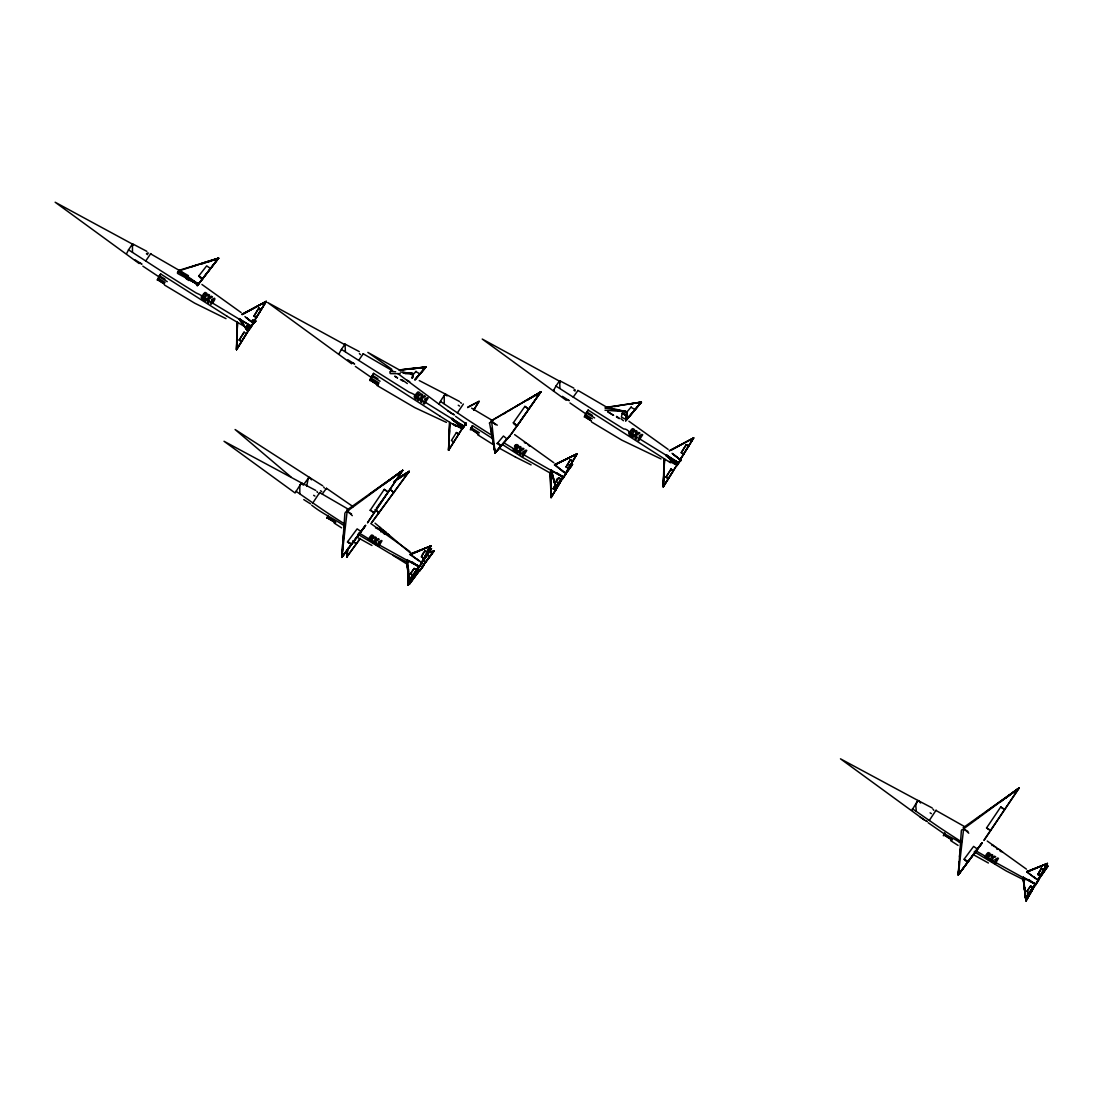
<?xml version="1.0" encoding="UTF-8"?>
<svg xmlns="http://www.w3.org/2000/svg" width="1103" height="1103" viewBox="0 0 1103 1103"><rect width="100%" height="100%" fill="white"/><g stroke="black" fill="none" stroke-linecap="round" stroke-linejoin="round"><path stroke-width="1.5" d="M408.317 568.941L408.193 585.21L419.995 569.796L409.737 583.763L409.061 577.338M177.804 273.572L198.416 284.698M250.836 326.143L247.044 330.018L239.13 318.684L250.96 325.936L247.044 330.018L238.937 319.043M617.28 410.151L626.918 411.791L625.828 419.237L626.918 411.791L605.023 408.055L606.236 407.104L626.918 411.791L625.663 419.126M237.021 322.627L236.552 349.651L249.816 328.294L236.552 349.651L237.421 322.255M236.552 349.651L237.49 322.173L236.552 349.651L249.788 328.308M346.838 550.259L346.825 556.946L359.385 539.822M520.575 454.822L520.588 451.127L524.008 448.866L522.905 448.204L520.713 449.693L521.071 447.115L519.968 446.453L519.472 450.465L516.245 452.216L517.376 452.892L519.403 451.83L519.444 454.146L520.561 454.808M664.061 459.386L663.248 486.809L673.381 470.747L671.024 469.106L666.06 477.075L668.446 478.564L666.074 477.061L670.996 469.12L673.368 470.595M664.502 459.055L663.248 486.809L676.842 465.121L663.248 486.809L664.461 459.082M449.417 422.959L448.576 450.286L462.226 428.598L448.576 450.286L449.845 422.518M449.886 422.49L448.576 450.286L449.528 430.653M663.248 486.809L664.558 459.027M208.922 300.843L208.825 303.008L207.695 302.36L207.847 299.795L205.641 301.091L204.524 300.402L207.971 298.361L208.467 294.432L209.57 295.108L209.225 297.589L211.39 296.238L212.479 296.9L209.074 299.051L208.922 300.843L211.486 302.415L212.976 299.851A3.695 3.64 37.2 0 1 211.473 300.016L212.81 298.885A4.619 4.55 37.2 0 0 213.265 298.775L213.293 298.775A3.599 3.254 34.8 0 0 214.382 298.155C217.001 298.789 208.329 308.137 211.486 302.415M562.709 478.082L551.1 497.536L550.052 472.387M563.123 477.047L555.691 486.892L551.017 470.14L563.219 476.868L555.691 486.892L550.838 470.471M317.457 492.462L316.947 491.455M419.471 566.777L409.075 580.523L406.8 562.02M1035.62 884.248L1026.024 900.765L1023.253 879.574M347.142 550.549L346.825 556.946L360.198 538.388M636.472 436.926L636.293 439.173L635.19 438.484L635.397 435.864L633.15 437.215L632.019 436.512L635.521 434.43L635.976 430.611L637.065 431.287L636.776 433.686L638.885 432.417L639.988 433.093L636.624 435.12L636.472 436.926L639.009 438.498L640.498 435.961A3.695 3.543 35.5 0 1 639.023 436.099L640.347 435.009A4.619 4.426 35.5 0 0 640.788 434.913L640.815 434.913A3.599 3.061 34.5 0 0 641.877 434.361L642.691 434.734L638.871 440.717L637.975 440.207L639.009 438.498M421.953 400.196L421.773 402.457L420.67 401.768L420.877 399.148L418.63 400.499L417.499 399.796L421.015 397.714L421.456 393.909L422.546 394.598L422.27 396.97L424.365 395.729L425.455 396.404L422.118 398.404L421.953 400.196L424.503 401.782L425.992 399.258A3.695 3.516 35.4 0 1 424.503 399.396L425.827 398.307A4.619 4.398 35.4 0 0 426.268 398.224L426.296 398.211A3.599 3.019 34.5 0 0 427.344 397.673L428.157 398.045L424.352 404.015L423.442 403.505L424.503 401.782M389.373 535.396L386.243 533.287M342.633 544.013L341.82 557.332L365.534 525.759M959.086 861.567L958.286 874.886L982.001 843.299M343.047 539.367L343.46 534.721M365.286 525.814L341.82 557.332L342.413 550.659M343.309 540.663L343.598 537.326M959.5 856.921L960.217 849.186M981.739 843.354L958.286 874.886L959.031 866.544M959.913 856.548L960.217 853.212M347.872 548.494L346.825 556.946L347.293 551.941M462.212 428.626L456.049 425.468M360.447 354.642L359.399 353.567M344.191 527.027L344.494 523.939M464.156 425.565L466.142 424.6L464.846 425.234M344.908 513.005L341.82 557.332L365.451 525.524M961.361 830.545L958.286 874.886L981.904 843.078M365.617 525.249L341.82 557.332L342.881 547.047M982.084 842.789L958.286 874.886L959.348 864.6M346.825 556.946L347.748 548.384M402.678 372.359L413.294 373.683L412.398 378.122M341.82 557.332L347.128 511.544L345.487 512.068M360.971 531.522L357.138 528.861L347.583 541.807L351.65 544.372L347.404 542.124M958.286 874.886L963.595 829.084L961.609 830.063M965.208 860.423L968.089 861.939L964.215 859.058L973.604 846.401L977.423 849.076M324.365 488.05L323.689 486.974M463.177 426.268L451.954 418.368L451.623 419.112L461.537 427.013L463.15 426.144L460.833 424.6L463.122 426.13L459.992 425.138L462.391 426.654M677.656 462.929L678.248 462.474L666.502 455.029L666.184 455.773L675.808 464.129L677.656 463.026L675.326 461.357L674.305 462.171M626.27 415.528L622.12 413.404L621.43 417.127L625.759 419.305M617.211 410.426L626.918 411.791L625.828 418.878M197.451 284.036L192.06 281.224L193.825 281.086L197.616 283.774M412.343 377.902L413.294 373.683L403.243 372.69M470.554 429.219L472.456 425.648L492.779 438.649M403.146 373.021L413.294 373.683L412.26 378.039L413.294 373.683L400.292 371.959M568.5 468.389L577.034 453.898L554.699 464.473L564.088 472.346M680.22 459.689L693.663 437.919L669.383 450.769L693.663 437.919L680.275 459.675L673.368 454.408M327.619 516.507L328.28 515.997M311.694 505.188C322.421 513.722 331.741 517.431 342.895 524.918M944.085 834.061L944.733 833.551M463.398 403.988L457.345 412.894M933.841 810.305L932.904 809.064M159.48 276.067L158.735 277.653L159.411 276.95M142.838 266.14L159.066 276.922M202.759 278.811L198.912 275.791L206.675 265.851L210.494 268.525M132.512 244.135L55.15 202.235L139.157 263.534M150.684 253.883L188.448 275.695M301.078 483.776L301.464 482.907L224.019 441.269L295.094 492.986L301.464 482.907L315.706 490.394M349.099 509.683L319.663 492.586L319.167 493.675M936.006 810.471L964.201 826.395M510.303 435.561L507.201 439.146L503.451 436.016L497.067 443.668M464.211 425.73L466.142 424.6L464.184 425.758M242.26 314.052L266.195 301.45L256.516 317.416L253.993 316.023L258.819 308.164L261.232 309.64L258.819 308.164L253.993 316.023M987.681 857.748L986.068 854.825L987.874 852.688A1.71 1.71 0 0 1 988.84 852.716L989.598 853.129A1.627 1.627 0 0 1 990.218 854.48L989.805 856.025L988.715 854.26L987.419 854.163L988.578 856.452A1.723 1.406 32.1 0 1 988.881 857.183L988.536 858.465A2.496 1.613 31.5 0 1 987.957 858.879C976.403 852.095 1000.242 864.587 979.436 852.881A695.965 466.597 29.8 0 1 975.314 850.385M335.615 522.532L327.136 517.859L327.37 517.031L334.154 521.209M335.271 522.877L335.519 522.036M164.264 283.967L157.688 279.28L164.485 283.43M371.242 377.764L371.725 376.799M559.483 381.169L482.232 339.048L566.294 400.361M577.627 390.972L573.215 397.108M680.33 460.268L680.813 459.358L679.848 461.151M516.259 444.647A1.71 1.696 29.4 0 1 517.224 444.688L517.983 445.116A1.627 1.613 29.4 0 1 518.589 446.467L518.12 448.052L517.086 446.232L515.763 446.15L516.852 448.535A1.723 1.599 32.9 0 1 517.114 449.307L516.659 450.755A2.496 2.013 32 0 1 515.983 451.292C511.902 451.389 512.619 446.412 515.239 450.369C516.99 449.1 512.068 445.626 516.259 444.647M344.853 344.66L267.615 302.484L351.664 363.797M362.997 354.463L363.218 353.773L392.668 370.884M462.681 428.309L463.232 427.757M465.7 423.731L465.163 424.297M204.289 297.934L202.924 294.68L204.8 292.557A1.71 1.544 31.7 0 1 205.751 292.653L206.495 293.081A1.627 1.475 31.7 0 1 207.13 294.377L206.661 295.921L205.641 294.101L204.331 294.005L205.379 296.39A1.723 1.71 0 0 1 205.627 297.19L205.075 298.734A2.496 2.358 33 0 1 204.331 299.382C202.014 300.981 199.657 295.397 202.511 296.459C201.973 300.057 209.818 298.761 196.113 292.929A695.965 146.368 31.6 0 1 155.385 267.229L128.527 249.829L132.594 243.86L146.851 251.346M631.84 433.989L630.502 430.735L632.322 428.695A1.71 1.461 32 0 1 633.26 428.805L634.004 429.246A1.627 1.393 32 0 1 634.652 430.515L634.211 432.004L633.191 430.211L631.881 430.087L632.943 432.445A1.723 1.71 0 0 1 633.177 433.258L632.612 434.803A2.496 2.427 33.8 0 1 631.854 435.478C629.165 437.298 627.552 430.79 630.006 432.776C633.384 438.015 628.765 428.433 623.691 428.957A695.965 69.696 31.9 0 1 582.935 403.298L555.953 386.091L559.635 380.687L573.877 388.159M959.348 842.458C957.307 839.714 943.355 834.378 944.913 833.234M417.32 397.273L415.983 394.005L417.816 391.992A1.71 1.434 32.1 0 1 418.74 392.116L419.485 392.558A1.627 1.365 32.1 0 1 420.146 393.812L419.705 395.288L417.486 393.261L418.437 395.729A1.723 1.71 0 0 1 418.671 396.529L418.106 398.086A2.496 2.44 34 0 1 417.334 398.762C414.962 400.43 412.687 394.695 415.569 395.784C415.293 400.334 422.366 397.108 409.185 392.227A695.965 53.978 31.9 0 1 368.416 366.568L341.42 349.403L345.032 344.108L359.275 351.595M389.966 373.021C389.069 370.856 393.812 370.056 390.972 370.898M177.307 272.993L179.196 270.621L183.622 273.641M444.95 394.833L445.295 394.019L419.25 380.563M943.63 834.888L944.582 832.999M489.387 423.111L491.276 421.567L497.301 425.165M375.516 528.006L376.606 527.717M917.531 801.33L917.917 800.461L840.472 758.823L924.479 820.122M991.969 845.546L992.342 844.76L993.445 845.836A4.26 1.806 35.8 0 0 993.734 846.263L993.955 846.525M1028.727 879.546L1035.662 884.689M418.575 560.627L410.247 554.644L410.495 553.858L430.901 545.957L423.966 558.325L421.553 556.781C424.986 545.213 431.48 556.312 424.917 550.88M1023.212 877.781L1025.542 898.063L1035.565 883.903L1023.143 877.409L1025.542 898.063L1035.51 883.806M586.093 413.749L588.133 410.068L670.527 462.764M586.81 412.412L586.244 414.08M371.518 377.102L372.262 375.737M159.287 276.357L160.652 273.944L227.19 316.34M328.129 515.459L326.929 518.203L328.087 516.687M462.888 427.936L462.171 429.26L463.605 427.192M465.494 424.117L466.1 423.138M584.659 416.162L586.451 412.963L594.614 417.954M370.07 379.529L370.939 377.984L379.101 382.975M374.027 512.895L370.25 510.137L374.124 512.743M388.215 492.159L384.271 489.374L388.228 492.117M986.551 827.967L990.659 830.559L986.551 827.967L1000.738 806.927L1004.695 809.671M1000.738 806.927L1004.599 809.533M471.119 428.074L472.456 425.648M994.341 863.222L996.188 859.816A3.695 3.474 29.1 0 1 994.727 859.995L995.995 858.879A4.619 4.357 29.1 0 0 996.436 858.782L996.464 858.768A3.599 3.585 21.5 0 0 997.608 858.024L998.449 858.341L995.251 863.732L994.327 863.235M563.219 477.668L562.378 479.171L563.674 477.337M565.618 474.207L572.443 464.542L569.755 464.694M158.06 278.466L159.577 275.819L165.023 279.142M250.546 327.439L250.105 328.336L250.602 327.729M253.469 320.477L255.703 321.07L251.787 325.164L253.111 323.441M372.097 375.999L373.614 373.365L439.932 416.107M378.522 544.524L377.915 545.599L378.784 546.206L381.996 540.787L381.142 540.484A3.599 3.585 21.5 0 1 380.011 541.215A4.619 4.357 29.1 0 1 379.529 541.325L378.26 542.442A3.695 3.474 29.1 0 0 379.735 542.262L378.522 544.524L375.916 543.021L375.889 541.449L379.211 539.284L378.095 538.636L375.944 540.098L376.247 537.547L375.144 536.899L374.772 540.787L371.835 542.152L372.966 542.814L374.786 542.042L375.048 544.055L376.151 544.717L375.916 543.021M421.76 563.137L422.215 562.24L421.704 562.861M932.173 807.934L917.917 800.461L912.016 810.057M1036.2 883.475L1035 885.599L1035.924 884.316M1038.213 880.69L1039.081 879.132L1038.171 880.401M585.348 414.866L588.133 410.068M370.787 378.205L371.904 376.275L380.066 381.266M1027.086 871.646L1047.367 863.511L1037.882 880.18L1047.367 863.511L1026.99 871.494M423.883 558.297L421.429 556.96L425.013 550.742L427.302 552.313M407.021 562.227L409.558 583.225L419.112 566.57L409.558 583.225L407.917 571.588M417.389 559.331L421.525 562.571L430.901 545.957L410.633 554.106M677.132 465.039L677.766 464.032M680.468 460.13L679.489 461.743M1040.336 875.961L1037.882 874.514L1041.466 868.282L1043.824 869.853L1041.425 868.351L1037.951 874.417L1040.377 875.892M1034.683 885.626L1026.024 900.765L1024.453 887.86M462.557 428.419L463.177 427.412M465.204 424.627L465.838 423.621M412.839 575.159L410.578 573.574L414.163 568.472L416.52 569.879L414.163 568.472L410.481 573.739L412.922 575.173L410.578 573.574M416.451 570.003L414.094 568.583M430.901 545.957L410.247 554.644L430.901 545.957L421.511 562.516M407.931 568.514L409.558 583.225L419.747 565.922M428.212 549.556L431.397 548.66L421.415 562.93L431.397 548.66L428.391 549.349M424.035 559.331L431.397 548.66L428.185 549.611L431.397 548.66M528.764 409.048L524.918 406.4L513.309 422.863L517.031 425.717M524.918 406.4L528.695 409.144M1037.882 874.514L1041.466 868.282M1029.333 892.644L1026.934 891.293L1030.616 886.026L1033.042 887.529L1030.56 886.136L1026.934 891.293M1034.724 885.585L1026.024 900.765L1024.563 887.694M1037.992 880.332L1047.85 866.213L1044.858 866.889M1026.893 871.921L1037.868 880.097L1047.367 863.511L1026.893 871.921L1035.041 878.167M158.956 276.867L160.652 273.944M514.232 424.379L517.155 425.51L513.309 422.863M1033.166 888.535L1026.024 900.765L1025.514 895.815M1030.56 886.136L1032.987 887.432M353.194 506.732L326.46 488.284L322.297 493.992M459.537 401.506L445.295 394.019L441.958 398.817L438.925 404.125L451.844 413.708M522.987 452.106A3.695 3.667 24.1 0 0 524.476 451.899L522.27 455.787L523.153 456.339L526.779 450.424L525.938 450.093A3.599 3.557 38 0 1 524.794 450.81A4.619 4.591 24.1 0 1 524.311 450.934L522.974 452.092M562.902 478.109L563.923 476.482M565.301 474.759L566.459 472.704L565.508 474.028M250.877 326.874L249.678 328.997L250.946 327.233M252.559 324.654L253.759 322.531L252.849 323.813M371.794 376.44L373.614 373.365M312.797 502.982L319.663 492.586M421.429 563.702L422.628 561.579L420.974 563.95M929.264 820.535L936.116 810.126M1037.882 881.256L1038.516 880.249M351.443 544.399L347.762 541.504M553.127 488.726L555.554 490.159L553.127 488.726L555.691 484.424M566.046 466.996L570.279 459.868L572.678 461.33L570.348 459.786L566.046 466.996L568.445 468.361M558.573 483.086L556.188 481.639C556.767 473.559 565.811 482.769 558.918 477.999L561.206 479.543M564.129 472.277L554.63 464.997L577.034 453.898L565.549 473.38L577.034 453.898L554.781 464.804M462.915 427.785L463.55 426.806M555.733 484.355L553.196 488.629L555.526 490.146M550.342 472.167L551.1 497.536L562.654 478.192M678.124 463.425L676.787 465.824L678.662 463.081M198.471 284.602L192.06 280.81M559.759 483.197L551.1 497.536L550.48 471.987M199.74 277.432L202.731 278.466M372.152 540.787L372.069 540.925A2.496 1.613 31.5 0 1 371.49 541.339L368.292 539.243L368.443 538.374L371.146 540.318L369.615 537.271L371.408 535.134A1.71 1.71 0 0 1 372.387 535.162L373.145 535.575A1.627 1.627 0 0 1 373.765 536.94L373.338 538.471L372.262 536.72L370.966 536.609L372.111 538.912A1.723 1.406 32.1 0 1 372.414 539.629L372.152 540.787L373.379 541.518M564.915 475.393L565.522 474.455M128.527 249.829L126.693 253.469M250.657 327.164L251.263 326.24L248.409 324.447M252.173 325.302L252.78 324.379M415.886 371.573L419.912 373.917M419.526 566.211L420.133 565.288M421.043 564.336L421.649 563.412M631.04 407.255L635.052 409.599M1035.993 883.751L1036.586 882.827M1037.496 881.89L1038.102 880.966M497.481 442.992L501.3 445.667L498.432 444.412M626.421 414.976L628.917 417.196L641.381 402.14L605.533 407.696M244.094 332.155L239.254 340L241.626 341.516L239.227 340.041L244.066 332.182L246.41 333.671M246.176 327.039L247.582 325.592L249.912 327.053L247.679 325.44C242.508 327.522 253.29 330.376 246.245 326.943M251.787 325.164L255.703 321.07L252.394 320.215M242.315 314.383L266.195 301.45L253.138 322.889M252.835 324.144L255.703 321.07L252.67 320.38L255.703 321.07L251.842 325.054M555.953 386.091L553.361 390.765L554.051 389.911M677.945 463.646L678.979 461.978M679.076 462.405L679.655 461.523M242.439 313.831L242.164 314.534L266.195 301.45L252.973 322.917L246.217 317.678L253.07 322.903L244.935 316.575M341.42 349.403L338.745 354.201L339.393 353.401M463.384 427.013L464.418 425.344M465.011 425.027L463.963 426.709M473.807 410.013L479.102 401.313L467.879 407.035M564.515 476.096L565.039 475.255M681.24 452.685L686.19 444.73L688.506 446.191L686.176 444.73L681.227 452.699L683.598 454.174M145.706 260.997L150.794 253.538M252.297 325.178L251.236 326.846M462.295 426.64L460.061 425.027L462.391 426.599M451.968 418.768L461.537 427.013L463.66 425.827L461.537 427.013L451.775 418.699M473.67 410.04L479.102 401.313L467.644 407.6M420.009 565.412L421.567 562.971M420.629 565.067L421.153 564.226M677.559 462.957L675.229 461.495L674.374 462.074L676.704 463.536L674.429 461.964M666.322 455.374L675.808 464.129L678.248 462.474L675.808 464.129L668.515 457.428M672.058 453.333L680.124 459.689L693.663 437.919L670.845 450.41M1036.475 882.951L1036.999 882.11M1037.62 881.766L1036.062 884.192M196.196 283.499L192.501 280.534M192.06 281.224L193.218 282.037L193.825 281.086M679.158 462.35L677.628 464.708M358.696 360.405L363.218 353.773M622.12 413.404L626.187 415.666L622.561 412.715M564.846 474.938L563.316 477.42L523.994 454.905M563.991 476.937L564.502 476.069M251.76 325.964L250.739 327.605M420.105 565.894L420.629 565.012M1037.013 882.166L1037.537 881.283M346.99 510.013L402.733 470.374L367.492 522.946M963.457 827.567L1019.2 787.928L983.959 840.5M679.503 461.178L678.952 462.102L680.523 460.337M464.377 425.482L464.942 424.545M463.453 427.509L464.018 426.571M431.783 552.506L432.583 552.424L422.394 566.459L434.141 550.962L427.481 552.562M205.199 298.541L206.413 299.299M564.764 475.145L565.343 474.18M564.074 476.73L563.054 478.344M252.711 323.937L251.153 326.364L212.369 302.953M252.104 324.916L253.138 323.303M371.146 540.318L362.97 535.341A695.965 466.597 29.8 0 1 358.847 532.832M419.609 566.652L420.202 565.674M1037.427 881.504L1038.033 880.525M1036.655 883.213L1035.634 884.827M585.514 415.417L586.465 413.997M679.365 461.468L679.972 460.461M464.79 424.848L466.073 422.932M370.098 510.427L384.271 489.374M367.713 522.298L402.733 470.374L368.926 494.654M515.818 450.01L507.614 445.074A695.965 334.443 30.7 0 1 503.506 442.551M984.166 839.852L1019.2 787.928L985.379 812.194M419.181 567.273L419.802 566.266M1037.826 880.897L1038.461 879.891M157.867 279.528L158.667 278.37M679.738 460.902L680.041 460.461M396.928 478.605L409.185 471.408L371.945 522.464M406.759 560.227L409.075 580.523L419.016 566.335L408.455 560.71M1040.336 875.851L1038.02 874.321M1037.84 880.18L1047.367 863.511L1026.7 872.197L1027.003 871.425M1037.868 880.47L1047.85 866.213L1044.665 867.11M1029.65 894.505L1027.265 893.058M517.362 425.593L540.842 391.91L491.221 420.753M419.071 566.473L409.075 580.523L406.938 559.91M1023.405 877.464L1025.542 898.063L1035.483 883.999L1032.367 882.414M1038.957 878.898L1047.85 866.213L1044.638 867.165L1047.85 866.213M471.712 428.074L470.402 429.894L470.747 428.915L477.544 433.079M510.882 434.403L540.842 391.91L523.291 402.03M511.02 434.61L540.842 391.91L491.4 420.891M419.871 570.499L420.684 569.465M423.125 566.17L421.856 567.811M183.47 273.778L178.548 270.483L218.573 258.185L197.423 285.677M585.376 415.679L584.3 417.099L584.838 415.872L590.284 419.195M370.015 380.163L370.842 378.936M420.133 570.141L419.209 571.409L420.298 569.989M422.863 566.542L423.773 565.274L422.297 567.218M422.366 566.446L432.583 552.424M429.729 556.794L427.578 555.057L423.249 560.793L425.606 562.365M605.602 407.434L641.381 402.14L626.49 419.843M419.774 570.609L420.491 569.644M422.504 567.025L423.207 566.073M376.316 508.304L390.131 489.484L393.854 492.531L390.131 489.484M371.504 522.725L409.185 471.408L396.06 479.681M423.249 560.793L425.593 562.337L423.304 560.696M420.229 569.989L420.919 569.079M422.077 567.604L422.766 566.694M944.54 834.226L943.382 835.757L943.823 834.571L951.972 839.59M420.767 569.258L421.953 567.673M421.608 568.224L422.228 567.411M421.043 568.996L421.636 568.197M556.257 481.556L559 477.875M564.929 474.58L572.443 464.542L569.12 464.873M420.477 569.755L421.139 568.858M564.984 474.497L572.443 464.542L569.079 464.928L572.443 464.542M353.787 541.987L356.352 543.724L352.753 540.773M563.219 477.061L555.691 486.892L551.21 470.278M303.16 485.21L309.074 477.199L235.104 429.536L291.013 476.992M407.448 368.857L425.882 367.065L415.224 379.68M413.625 578.427L411.46 576.731M378.977 512.55L375.337 509.641M308.482 477.944L309.074 477.199L322.696 485.789M325.73 489.222L326.46 488.284M379.239 527.923L379.79 527.248L380.742 528.378A4.26 1.834 38.8 0 0 380.976 528.806L381.073 529.468M379.901 528.778L380.204 528.558A3.53 1.517 38.8 0 0 380.356 528.861M197.864 284.836L218.573 258.185L206.495 261.852M197.147 285.691L218.573 258.185L179.692 270.621M197.34 285.374L218.573 258.185L201.132 264.224M158.032 279.224L157.26 280.162L158.239 278.204L165.036 282.368M439.435 403.574L438.925 404.125L397.769 373.531M419.195 567.135L412.274 561.992M471.009 429.067L478.757 434.554M625.842 420.85L628.958 416.769M625.594 420.808L641.381 402.14L627.593 404.236M626.159 412.894L631.233 406.91M625.787 420.505L641.381 402.14L636.334 403.078M489.553 422.904L495.082 452.933L510.372 435.065M414.852 379.873L425.882 367.065L409.516 368.995M491.883 434.734L495.082 452.933L510.179 435.382M414.99 379.653L425.882 367.065L398.983 370.07L405.766 369.091M494.185 447.887L495.082 452.933L509.986 435.699M412.274 375.627L416.093 371.242M415.128 379.418L425.882 367.065L420.96 367.795M503.299 443.654L495.082 452.933L494.378 447.942M250.891 326.033L247.044 330.018L239.42 318.615L247.044 330.018L250.919 326.171M943.934 835.054L952.082 840.072M554.795 464.418L554.451 465.066L577.034 453.898M681.102 460.599L678.855 462.226M147.182 252.973L148.602 253.138M389.028 480.715L402.733 470.374L347.459 511.075L346.88 510.303M422.67 566.266L434.141 550.962L427.854 552.824M1005.495 798.269L1019.2 787.928L963.912 828.615L963.291 827.677M383.706 484.562L402.733 470.374M1000.159 802.115L1019.2 787.928M977.272 818.178L979.974 816.179M678.152 462.681L675.808 464.129L666.777 455.001L666.253 455.842L670.693 458.393M397.99 479.06L409.185 471.408L393.73 481.777M394.998 481.018L409.185 471.408M533.673 396.418L540.842 391.91L527.73 399.989M503.492 414.011L506.167 412.384M508.841 410.757L511.502 409.144M515.515 406.704L520.699 403.588M460.061 425.027L460.833 424.6M464.032 425.772L466.142 424.6M242.164 314.534L266.195 301.45M990.977 859.733L991.5 861.595C994.051 863.608 990.935 856.149 995.664 856.824L994.561 856.176L992.397 857.638L992.714 855.101L991.597 854.453L991.225 858.341L988.288 859.692L991.252 859.899M463.591 425.937L461.537 427.013L452.23 418.34L451.706 419.181L456.132 421.746M419.085 566.28L406.897 559.648L407.627 570.017M574.36 389.869L575.256 389.883M207.695 262.224L218.573 258.185M190.143 267.34L198.168 264.61M199.56 264.155L205.103 262.307M310.577 503.878L303.766 499.59M524.339 442.648L526.021 443.185M146.396 253.842L147.664 254.641M460.42 402.554L461.454 403.202M636.459 403.215L641.381 402.14M380.7 531.798L382.383 531.591L378.798 529.426M997.153 849.338L998.835 849.145L996.588 848.524M629.606 404.332L632.97 403.712M420.836 367.988L425.882 367.065M614.536 406.552L618.838 405.78M157.467 279.817L164.388 283.954M412.756 369.009L416.038 368.512M401.382 370.139L406.4 369.436M384.106 532.115L385.94 532.142L384.423 531.219M573.946 390.2L575.021 391.069M390.421 373.641L400.224 373.655M405.118 373.669L413.294 373.683M458.255 405.242L459.524 406.042M390.462 371.421L395.646 371.78M605.009 410.233L626.918 411.791M243.515 325.881L227.177 316.354M417.32 573.422L415.045 571.809M383.292 532.363L386.091 534.431M999.759 849.917L1002.572 852.012M572.65 461.33L570.279 459.868M384.561 534.155L383.265 533.052M1001.014 851.695L999.732 850.592M177.693 271.559L198.526 284.147M446.425 422.408L414.825 407.641L376.95 385.443M661.055 458.958L621.706 440.083L591.594 421.994M408.275 562.751L389.8 553.416L357.813 534.224M1024.742 880.304L1006.267 870.97L974.266 851.778M226.005 318.643L194.652 303.146L164.54 285.057M551.955 474.042L522.105 457.152L502.182 444.357M675.229 464.308L669.149 461.275M531.094 464.887L515.391 457.014M313.652 495.302L314.92 496.088M930.105 812.842L931.373 813.642M415.914 564.874L418.988 566.432M527.648 444.261L529.605 446.219M1024.908 878.264L1035.455 883.986M1035.565 884.468L995.885 862.587M419.112 566.914L379.418 545.047M515.487 457.069L500.031 448.563M988.412 863.015L973.08 854.508M371.945 545.475L356.627 536.954M399.865 370.194L367.851 352.395L391.813 369.257M963.595 829.084L967.951 831.483M347.128 511.544L351.499 513.943M406.29 563.647L393.068 555.429M577.82 390.352L608.622 408.303M407.035 380.218L409.751 381.721M193.218 282.037L197.299 284.284M186.504 278.397L190.847 280.824M195.19 283.237L198.099 284.85L182.74 274.799M555.691 472.773L563.15 476.937M994.975 862.077L992.383 860.574M473.601 409.31L492.931 420.794M473.959 409.627L471.601 408.151M458.738 434.044L456.38 432.555L458.765 434.058L456.394 432.555L451.403 440.524L453.774 442M607.863 411.915L613.585 415.266M616.439 416.948L619.293 418.616M523.098 454.381L520.519 452.85M1037.964 880.056L1033.856 876.885M397.549 377.874L394.695 376.178L397.452 377.888M400.389 379.556L403.243 381.252M988.619 858.327L989.846 859.058M516.755 450.589L517.983 451.32M1041.37 868.419L1043.728 869.84M688.506 446.205L686.163 444.743M586.975 412.067L592.421 415.39M585.5 414.631L592.311 418.795M585.872 417.417L591.305 420.753M585.872 417.582L591.318 420.905M372.442 375.378L377.888 378.701M378.426 384.23L370.263 379.239L369.67 380.549L370.208 379.832L372.924 381.5M378.067 384.988L369.905 379.997L378.039 385.195M320.559 490.725L321.759 491.621M471.298 427.812L479.447 432.817M159.094 276.674L167.256 281.665M492.462 444.095L477.585 434.734M327.095 517.693L335.243 522.712M639.905 439.049L678.455 462.819L675.67 460.971M425.386 402.333L463.894 426.185L461.095 424.352M632.75 434.596L633.963 435.354M670.996 469.12L673.34 470.581M418.23 397.88L419.457 398.638M562.378 396.363L569.203 400.651L567.7 399.713M666.06 477.075L668.418 478.55M556.395 472.622L563.536 477.116M447.57 410.619L454.381 414.907L452.892 413.956M497.274 443.323L501.327 445.709M347.817 359.73L354.628 364.004L353.194 363.121M258.847 308.151L261.177 309.612M198.65 276.233L202.594 278.714M256.351 317.457L254.021 315.996L256.392 317.457M135.131 259.881L141.942 264.168L140.439 263.231M239.241 340.014L241.598 341.489M920.219 817.144L924.204 819.653M964.036 859.361L967.979 861.829M421.484 556.877L423.814 558.339M417.279 568.679L419.981 570.416M187.358 277.777L189.675 279.266M607.96 411.833L613.406 415.362M455.911 426.199L439.918 416.121M950.676 840.651L958.066 845.408M334.209 523.098L341.599 527.854M371.463 377.571L355.345 366.403M944.265 833.896L928.161 822.728M628.931 421.263L668.142 449.376M440.387 401.382L466.941 419.278A695.965 334.443 30.7 0 0 492.6 435.768M186.2 278.701L188.889 280.52M514.605 434.61L553.803 462.709M201.918 284.45L241.116 312.549M987.24 841.037L1026.438 869.15M370.773 523.498L409.971 551.597M186.324 275.557L197.175 283.195M912.443 808.775L938.791 827.029A695.965 466.597 29.8 0 0 961.664 841.906M295.976 491.235L322.338 509.476A695.965 466.597 29.8 0 0 345.211 524.352M569.975 402.967L586.051 414.025M455.539 416.314L464.97 423M402.03 379.749L407.338 383.541M616.605 416.355L619.252 418.271M375.13 509.903L378.867 512.688M410.44 554.382L418.657 560.503M179.555 270.786L194.941 282.644M561.496 470.099L564.184 472.222M673.437 454.367L680.124 459.675M620.906 418.671L623.457 420.726M375.034 523.167L411.943 554.313M386.601 533.59L388.325 534.431M491.91 421.346L495.592 424.696M963.912 828.615L968.751 833.22M347.459 511.075L352.298 515.666M303.422 484.272L301.877 483.266L299.809 485.086L299.823 493.661M377.419 528.902L377.267 528.709A4.26 1.806 35.8 0 1 376.978 528.296L376.73 527.923M996.326 847.697L995.251 846.966M920.605 802.998L919.116 801.081L916.938 801.647L915.807 805.81L916.276 811.201M446.991 395.936L445.833 394.309L444.247 395.329L444.275 403.726M382.479 529.647L383.623 531.274M311.418 479.846L310.219 477.916L308.192 478.454L306.662 486.368M133.394 245.376L132.47 243.928L132.47 252.077M345.391 344.949L345.032 344.108L345.391 351.623M551.445 469.906L555.691 486.892M560.283 382.548L559.635 380.687L559.924 388.297M490.614 427.743L492.407 437.808M493 441.172L493.592 444.537M1023.487 879.78L1024.067 884.62M1023.653 879.532L1024.204 884.427M407.2 561.979L407.558 565.246M491.662 421.691L495.082 452.933M1023.832 879.27L1024.177 882.579M1024.673 887.543L1025.183 892.506M408.055 568.335L409.558 583.225M1023.584 877.133L1025.542 898.063M407.117 559.593L409.075 580.523M409.268 577.296L409.737 583.763L419.967 569.741L408.193 585.21L407.765 568.279M408.455 569.01L408.634 571.602M409.337 577.214L409.737 583.763L409.406 577.117M550.631 471.794L551.1 497.536M408.027 568.114L408.193 585.21L408.179 569.134M927.044 821.432L925.541 820.48L927.044 821.432M462.157 428.488L452.933 424.007L462.185 428.515"/></g></svg>
